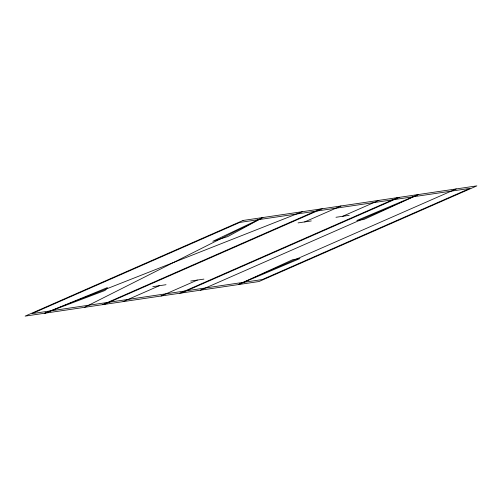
<?xml version="1.0" encoding="UTF-8"?>
<svg xmlns="http://www.w3.org/2000/svg" width="502" height="502" viewBox="0 0 502 502"><rect width="100%" height="100%" fill="white"/><g stroke="black" fill="none" stroke-linecap="round" stroke-linejoin="round"><path stroke-width="0.75" d="M262.797 217.542L227.795 236.567L212.854 241.299L262.797 217.542L84.499 307.343M418.348 194.531L363.831 219.487L356.803 220.529L418.348 194.531L200.449 290.194M238.35 284.584L292.873 259.628L299.901 258.586L238.35 284.584L456.249 188.928M102.452 304.689L320.351 209.027M104.297 304.413L322.196 208.757M123.103 301.633L159.416 285.688M304.683 221.915L340.996 205.977M161.004 296.023L197.317 280.085M342.584 216.312L378.897 200.367M179.804 293.243L397.703 197.587M181.649 292.973L399.548 197.311M44.898 313.198L107.422 287.583L105.062 290.451L44.898 313.198L302.399 211.681M315.269 211.26L239.761 222.43L32.034 313.624L107.535 302.455M317.113 210.984L392.614 199.821M394.465 199.545L469.966 188.375L262.239 279.57L186.731 290.74M298.081 222.894L311.284 220.943M335.982 217.284L349.185 215.333M152.815 286.667L166.018 284.716M190.716 281.057L203.919 279.106M109.386 302.179L184.887 291.016M242.999 220.472L25.1 316.128L259.001 281.528L476.9 185.872L242.999 220.472"/></g></svg>
